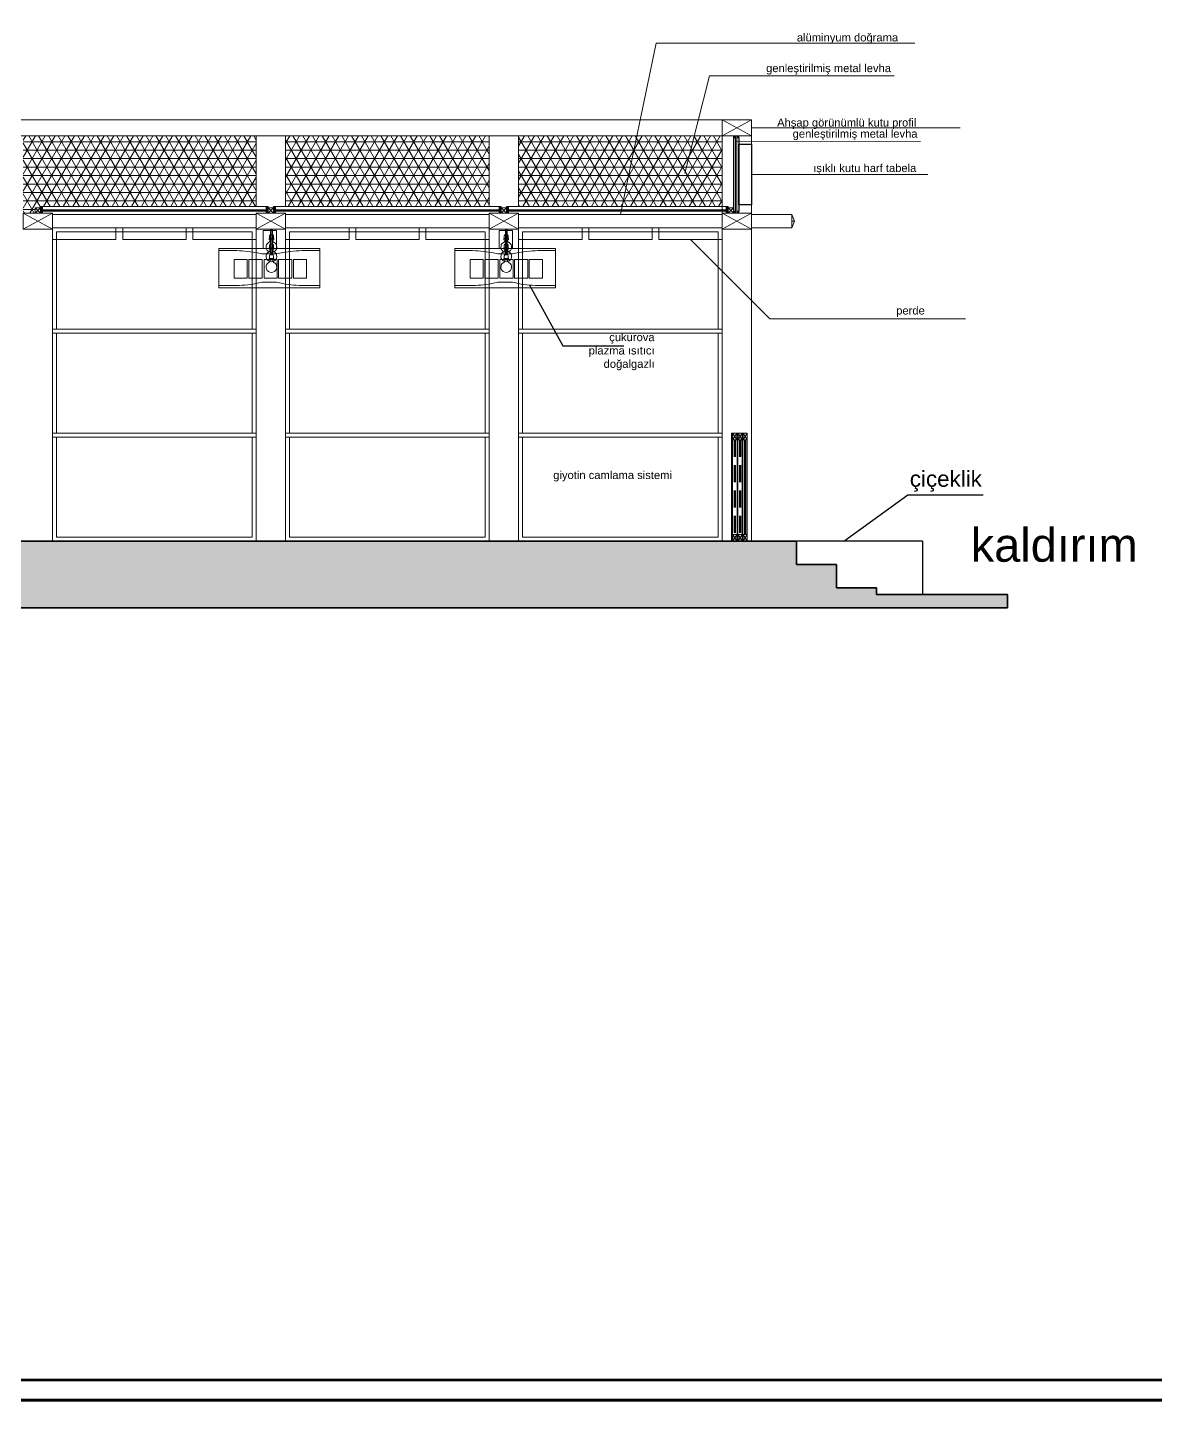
# Model space of a CAD drawing. Header units: millimetres. Extents: x 54215 to 67697, y 23496 to 56611.
# Drawn here: x 57001 to 57847, y 39963 to 40993 of the extents above; entities that cross this region are included whole.
import ezdxf

# ---------------------------------------------------------------- set-up
doc = ezdxf.new("R2010")
doc.units = ezdxf.units.MM
doc.linetypes.add('DASHED', pattern=[19.05, 12.7, -6.35])
for name, color, linetype, lineweight in [('- 0.20', 41, 'Continuous', 20), ('- 0.25', 43, 'Continuous', 25), ('no3_cam gorunus on', 142, 'Continuous', 15), ('no3_cam kesit arka', 141, 'Continuous', 18), ('no3_duvar kaplama', 8, 'Continuous', 0), ('no3_duvar mevcut', 4, 'Continuous', 35), ('no3_elektrik işaretleri', 10, 'Continuous', 0), ('no3_kutu profil gorunus', 8, 'Continuous', 0), ('no3_kutuprofil kesit', 74, 'Continuous', 18), ('no3_tavan aydınlatma', 50, 'Continuous', 13), ('no3_yazı duvar', 152, 'Continuous', 0), ('no3_ölçü tefriş', 252, 'Continuous', 0)]:
    doc.layers.add(name, color=color, linetype=linetype, lineweight=lineweight)
doc.layers.add('0 rölöve', color=7, linetype='Continuous', true_color=0xf1380e)
doc.layers.add('no3_doğrama gorunus', color=7, linetype='Continuous', lineweight=0, true_color=0x004d4d)
doc.layers.add('no3_tefriş ön ince', color=7, linetype='Continuous', lineweight=18, true_color=0x8c1aff)
doc.styles.get("Standard").update_dxf_attribs({"font": 'arial.ttf'})

# ---------------------------------------------------------------- blocks, each defined once
blk = doc.blocks.new('ampulll')
at = {"layer": 'no3_tavan aydınlatma'}
for p, q in [((13493.4, 21192.2), (13493.4, 21190.2)), ((13493.4, 21190.2), (13496.4, 21190.2)), ((13496.4, 21190.2), (13496.4, 21192.2))]:
    blk.add_line(p, q, dxfattribs=at)
blk.add_lwpolyline([(13496.4, 21190.2), (13493.1, 21190.2), (13493.1, 21189.2), (13496.4, 21189.2), (13496.7, 21189.2), (13496.7, 21190.2), (13496.4, 21190.2)], dxfattribs=at)
for centre, radius, start, end in [((13494.9, 21183.8), 4, 167.3573, 12.6427), ((13494.4, 21192.2), 1, 135.6336, 180), ((13495.4, 21192.2), 1, 0.0681, 44.3664)]:
    blk.add_arc(centre, radius, start, end, dxfattribs=at)
for points in [[(13491, 21184.7), (13491.1, 21185.3), (13491.5, 21186.7), (13493.8, 21187.4), (13494, 21188.8), (13494.1, 21189.2)], [(13498.8, 21184.7), (13498.7, 21185.3), (13498.3, 21186.7), (13496, 21187.4), (13495.8, 21188.8), (13495.8, 21189.2)]]:
    blk.add_open_spline(points, degree=3, knots=[0.822298, 0.822298, 0.822298, 0.822298, 2.588602, 5.337333, 6.566382, 6.566382, 6.566382, 6.566382], dxfattribs=at)
at = {"layer": 'no3_ölçü tefriş'}
blk.add_line((13496.1, 21192.9), (13493.6, 21192.9), dxfattribs=at)
blk = doc.blocks.new('are6bk')
blk.add_lwpolyline([(57039.1, 26913.6), (57039.1, 26927), (57029.2, 26927), (57029.2, 26913.6)])
for points in [[(56995.9, 26884.2), (57071.5, 26884.2), (57071.5, 26913.6), (56995.9, 26913.6)], [(57007.4, 26891.4), (57017.2, 26891.4), (57017.2, 26905.3), (57007.4, 26905.3)], [(57018.5, 26891.4), (57028.4, 26891.4), (57028.4, 26905.3), (57018.5, 26905.3)], [(57029.8, 26891.4), (57039.7, 26891.4), (57039.7, 26905.3), (57029.8, 26905.3)], [(57040.7, 26891.4), (57050.6, 26891.4), (57050.6, 26905.3), (57040.7, 26905.3)], [(57051.8, 26891.4), (57061.6, 26891.4), (57061.6, 26905.3), (57051.8, 26905.3)]]:
    blk.add_lwpolyline(points, close=True)
for points in [[(56995.9, 26912), (57007.2, 26912, -0.046816), (57023.7, 26910.5, -0.013036), (57028.2, 26909.5), (57033.7, 26909.5)], [(57071.5, 26912), (57060.2, 26912, 0.046816), (57043.7, 26910.5, 0.013036), (57039.2, 26909.5), (57033.7, 26909.5)], [(56995.9, 26885.8), (57007.2, 26885.8, 0.046816), (57023.7, 26887.3, 0.013036), (57028.2, 26888.3), (57033.7, 26888.3)], [(57071.5, 26885.8), (57060.2, 26885.8, -0.046816), (57043.7, 26887.3, -0.013036), (57039.2, 26888.3), (57033.7, 26888.3)]]:
    blk.add_lwpolyline(points, format="xyb")

msp = doc.modelspace()

# ---------------------------------------------------------------- hatches: boundary and pattern name
at = {"layer": 'no3_duvar kaplama'}
h = msp.add_hatch(dxfattribs=at)
h.set_pattern_fill('JIS_STN_2.5', color=256, scale=3)
h.set_pattern_definition([(45, (43689.048, 19634.885), (-5.3033009, 5.3033009), []), (45, (43694.343, 19634.885), (-5.3033009, 5.3033009), [3.6, -1.5])])
h.paths.add_polyline_path([(57465.888, 41139.963), (57465.888, 41239.963), (55417.539, 41239.963), (55417.539, 40557.963), (57735.614, 40557.963), (57735.614, 40567.963), (57637.388, 40567.963), (57637.388, 40572.963), (57607.388, 40572.963), (57607.388, 40590.463), (57577.388, 40590.463), (57577.388, 40607.963), (56955.888, 40607.963), (56955.888, 40606.963), (56955.888, 40599.463), (55456.888, 40599.463), (55456.888, 41154.463), (55503.388, 41154.463), (55503.388, 41194.463), (55640.054, 41194.463), (55640.054, 41154.463), (55724.054, 41154.463), (55724.054, 41194.463), (55829.054, 41194.463), (55829.054, 41154.463), (55845.054, 41154.463), (55845.054, 41194.463), (55950.054, 41194.463), (55950.054, 41154.463), (55966.054, 41154.463), (55966.054, 41194.463), (56071.054, 41194.463), (56071.054, 41154.463), (56087.054, 41154.463), (56087.054, 41194.463), (56192.054, 41194.463), (56192.054, 41154.463), (56200.054, 41154.463), (56254.554, 41154.463), (56262.554, 41154.463), (56262.554, 41194.463), (56300.554, 41194.463), (56300.554, 41154.463), (56316.554, 41154.463), (56316.554, 41194.463), (56421.554, 41194.463), (56421.554, 41154.463), (56437.554, 41154.463), (56437.554, 41194.463), (56542.554, 41194.463), (56542.554, 41154.463), (56558.554, 41154.463), (56558.554, 41194.463), (56663.554, 41194.463), (56663.554, 41154.463), (56679.554, 41154.463), (56679.554, 41194.463), (56784.554, 41194.463), (56784.554, 41154.463), (56800.554, 41154.463), (56800.554, 41194.463), (56905.554, 41194.463), (56905.554, 41154.463), (56913.554, 41154.463), (56955.888, 41154.463), (56965.888, 41154.463), (56965.888, 41139.963)])
h = msp.add_hatch(dxfattribs=at)
h.set_pattern_fill('NET3', color=256, scale=2)
h.set_pattern_definition([(0, (43689.048, 19634.885), (0, 6.35), []), (60, (43689.048, 19634.885), (-5.4992613, 3.175), []), (120, (43689.048, 19634.885), (-5.4992613, -3.175), [])])
h.paths.add_polyline_path([(57172.555, 40858.771), (57172.555, 40911.771), (56997.888, 40911.771), (56997.888, 40853.771), (57006.888, 40853.771), (57006.888, 40857.771), (57010.888, 40857.771), (57010.888, 40858.771), (57012.388, 40858.771)])
h.paths.add_polyline_path([(57194.555, 40911.771), (57194.555, 40858.771), (57347.222, 40858.771), (57347.222, 40911.771)])
h.paths.add_polyline_path([(57369.222, 40911.771), (57369.222, 40858.771), (57521.888, 40858.771), (57521.888, 40911.771)])

# ---------------------------------------------------------------- linework, layer by layer
at = {"layer": '- 0.25'}
for q in [(57577.388, 40607.963), (57671.888, 40567.963)]:
    msp.add_line((57671.888, 40607.963), q, dxfattribs=at)
for p, q in [((57530.31, 40910.271), (57530.31, 40855.271)), ((57534.388, 40910.271), (57534.388, 40855.271)), ((57377.365, 40799.894), (57402.412, 40754.324)), ((57402.412, 40754.324), (57447.964, 40754.324)), ((57537.48, 40607.963), (57536.684, 40607.963))]:
    msp.add_line(p, q)
at = {"color": 252, "const_width": 2.135}
for points in [[(58565.906, 39963.802), (55076.183, 39963.802), (55076.183, 41763.802), (58565.906, 41763.802), (58565.906, 40624.753, -0.41421356), (58540.819, 40599.667), (58162.013, 40599.667, 0.41421356), (58151.978, 40589.632), (58151.978, 40345.795, 0.41421356), (58162.013, 40335.76), (58540.819, 40335.76, -0.41421356), (58565.906, 40310.674), (58565.906, 39963.802)], [(58550.854, 40624.753, -0.41421356), (58540.819, 40614.719), (58162.013, 40614.719, 0.41421356), (58136.926, 40589.632), (58136.926, 40345.795, 0.41421356), (58162.013, 40320.708), (58540.819, 40320.708, -0.41421356), (58550.854, 40310.674), (58550.854, 39978.854), (55091.235, 39978.854), (55091.235, 41748.75), (58550.854, 41748.75), (58550.854, 40624.753)]]:
    msp.add_lwpolyline(points, format="xyb", dxfattribs=at)
for points in [[(57534.388, 40905.591), (57543.888, 40905.591), (57543.888, 40860.021), (57534.388, 40860.021)], [(57183.555, 40841.771), (57184.399, 40841.771), (57184.399, 40822.681), (57183.555, 40822.681)], [(57359.558, 40841.771), (57360.403, 40841.771), (57360.403, 40822.681), (57359.558, 40822.681)]]:
    msp.add_lwpolyline(points, close=True)
at = {"layer": '0 rölöve'}
msp.add_lwpolyline([(57613.002, 40607.963), (57660.91, 40642.596), (57717.44, 40642.596)], dxfattribs=at)
at = {"layer": 'no3_cam gorunus on'}
for p, q in [((57010.888, 40856.271), (57181.555, 40856.271)), ((57010.888, 40855.771), (57181.555, 40855.771)), ((57010.888, 40855.271), (57181.555, 40855.271)), ((57356.222, 40856.271), (57185.555, 40856.271)), ((57356.222, 40855.771), (57185.555, 40855.771)), ((57356.222, 40855.271), (57185.555, 40855.271)), ((57360.222, 40856.271), (57526.31, 40856.271)), ((57360.222, 40855.771), (57526.31, 40855.771)), ((57360.222, 40855.271), (57526.31, 40855.271))]:
    msp.add_line(p, q, dxfattribs=at)
at = {"layer": 'no3_cam kesit arka', "linetype": 'DASHED'}
for p, q in [((57530.888, 40683.899), (57530.888, 40612.963)), ((57531.388, 40683.899), (57531.388, 40612.963)), ((57531.888, 40683.899), (57531.888, 40612.963)), ((57534.684, 40683.899), (57534.684, 40612.963)), ((57535.184, 40683.899), (57535.184, 40612.963)), ((57535.684, 40683.899), (57535.684, 40612.963))]:
    msp.add_line(p, q, dxfattribs=at)
at = {"layer": 'no3_cam kesit arka'}
for p, q in [((57538.48, 40683.899), (57538.48, 40612.963)), ((57538.98, 40683.899), (57538.98, 40612.963)), ((57539.48, 40683.899), (57539.48, 40612.963))]:
    msp.add_line(p, q, dxfattribs=at)
at = {"layer": 'no3_doğrama gorunus'}
for points in [[(57172.555, 40763.835), (57019.888, 40763.835), (57019.888, 40842.771), (57172.555, 40842.771)], [(57347.222, 40763.835), (57194.555, 40763.835), (57194.555, 40842.771), (57347.222, 40842.771)], [(57521.888, 40763.835), (57369.222, 40763.835), (57369.222, 40842.771), (57521.888, 40842.771)], [(57169.555, 40766.835), (57022.888, 40766.835), (57022.888, 40839.771), (57169.555, 40839.771)], [(57344.222, 40766.835), (57197.555, 40766.835), (57197.555, 40839.771), (57344.222, 40839.771)], [(57518.888, 40766.835), (57372.222, 40766.835), (57372.222, 40839.771), (57518.888, 40839.771)], [(57172.555, 40685.899), (57019.888, 40685.899), (57019.888, 40766.835), (57172.555, 40766.835)], [(57169.555, 40688.899), (57022.888, 40688.899), (57022.888, 40763.835), (57169.555, 40763.835)], [(57347.222, 40685.899), (57194.555, 40685.899), (57194.555, 40766.835), (57347.222, 40766.835)], [(57344.222, 40688.899), (57197.555, 40688.899), (57197.555, 40763.835), (57344.222, 40763.835)], [(57521.888, 40685.899), (57369.222, 40685.899), (57369.222, 40766.835), (57521.888, 40766.835)], [(57518.888, 40688.899), (57372.222, 40688.899), (57372.222, 40763.835), (57518.888, 40763.835)], [(57172.555, 40607.963), (57019.888, 40607.963), (57019.888, 40688.899), (57172.555, 40688.899)], [(57347.222, 40607.963), (57194.555, 40607.963), (57194.555, 40688.899), (57347.222, 40688.899)], [(57521.888, 40607.963), (57369.222, 40607.963), (57369.222, 40688.899), (57521.888, 40688.899)], [(57169.555, 40610.963), (57022.888, 40610.963), (57022.888, 40685.899), (57169.555, 40685.899)], [(57344.222, 40610.963), (57197.555, 40610.963), (57197.555, 40685.899), (57344.222, 40685.899)], [(57518.888, 40610.963), (57372.222, 40610.963), (57372.222, 40685.899), (57518.888, 40685.899)]]:
    msp.add_lwpolyline(points, close=True, dxfattribs=at)
at = {"layer": 'no3_duvar kaplama'}
for points in [[(57019.888, 40842.771), (57067.444, 40842.771), (57067.444, 40834.151), (57019.888, 40834.151)], [(57072.444, 40842.771), (57119.999, 40842.771), (57119.999, 40834.151), (57072.444, 40834.151)], [(57124.999, 40842.771), (57172.555, 40842.771), (57172.555, 40834.151), (57124.999, 40834.151)], [(57194.555, 40842.771), (57242.11, 40842.771), (57242.11, 40834.151), (57194.555, 40834.151)], [(57247.11, 40842.771), (57294.666, 40842.771), (57294.666, 40834.151), (57247.11, 40834.151)], [(57299.666, 40842.771), (57347.222, 40842.771), (57347.222, 40834.151), (57299.666, 40834.151)], [(57369.222, 40842.771), (57416.777, 40842.771), (57416.777, 40834.151), (57369.222, 40834.151)], [(57421.777, 40842.771), (57469.333, 40842.771), (57469.333, 40834.151), (57421.777, 40834.151)], [(57474.333, 40842.771), (57521.888, 40842.771), (57521.888, 40834.151), (57474.333, 40834.151)]]:
    msp.add_lwpolyline(points, close=True, dxfattribs=at)
at = {"layer": 'no3_duvar mevcut'}
for p, q in [((57577.388, 40607.963), (56955.888, 40607.963)), ((57577.388, 40607.963), (57577.388, 40590.463)), ((57607.388, 40590.463), (57577.388, 40590.463)), ((57607.388, 40572.963), (57607.388, 40590.463)), ((57637.388, 40572.963), (57607.388, 40572.963)), ((57637.388, 40572.963), (57637.388, 40567.963)), ((57735.614, 40567.963), (57637.388, 40567.963)), ((57735.614, 40557.963), (57735.614, 40567.963)), ((57735.614, 40557.963), (55417.539, 40557.963))]:
    msp.add_line(p, q, dxfattribs=at)
at = {"layer": 'no3_kutu profil gorunus'}
for p, q in [((57521.888, 40923.771), (56995.888, 40923.771)), ((57521.888, 40911.771), (56995.888, 40911.771)), ((57172.555, 40858.771), (57172.555, 40911.771)), ((57194.555, 40858.771), (57194.555, 40911.771)), ((57347.222, 40858.771), (57347.222, 40911.771)), ((57369.222, 40858.771), (57369.222, 40911.771)), ((57521.888, 40853.771), (57521.888, 40911.771)), ((57543.888, 40853.771), (57543.888, 40911.771)), ((57012.388, 40858.771), (57180.055, 40858.771)), ((57187.055, 40858.771), (57354.722, 40858.771)), ((57361.722, 40858.771), (57524.81, 40858.771)), ((57528.888, 40688.899), (57528.888, 40607.963)), ((57529.484, 40688.899), (57529.484, 40607.963)), ((57532.888, 40688.899), (57529.888, 40683.899)), ((57532.888, 40683.899), (57529.888, 40688.899)), ((57532.988, 40688.899), (57532.988, 40607.963)), ((57533.584, 40688.899), (57533.584, 40607.963)), ((57533.684, 40688.899), (57536.684, 40683.899)), ((57533.684, 40683.899), (57536.684, 40688.899)), ((57536.784, 40688.899), (57536.784, 40607.963)), ((57537.38, 40688.899), (57537.38, 40607.963)), ((57532.888, 40607.963), (57529.888, 40612.963)), ((57532.888, 40612.963), (57529.888, 40607.963)), ((57533.684, 40607.963), (57536.684, 40612.963)), ((57533.684, 40612.963), (57536.684, 40607.963))]:
    msp.add_line(p, q, dxfattribs=at)
for points in [[(57540.48, 40607.963), (57540.48, 40688.899), (57528.888, 40688.899), (57528.888, 40607.963)], [(57529.888, 40688.899), (57529.888, 40683.899), (57532.888, 40683.899), (57532.888, 40688.899)], [(57533.684, 40688.899), (57533.684, 40683.899), (57536.684, 40683.899), (57536.684, 40688.899)], [(57529.888, 40607.963), (57529.888, 40612.963), (57532.888, 40612.963), (57532.888, 40607.963)], [(57533.684, 40607.963), (57533.684, 40612.963), (57536.684, 40612.963), (57536.684, 40607.963)]]:
    msp.add_lwpolyline(points, close=True, dxfattribs=at)
at = {"layer": 'no3_kutuprofil kesit'}
for p, q in [((57521.888, 40923.771), (57543.888, 40911.771)), ((57543.888, 40923.771), (57521.888, 40911.771)), ((57531.81, 40910.271), (57530.232, 40911.771)), ((57530.31, 40910.271), (57531.81, 40911.771)), ((57531.81, 40853.771), (57531.81, 40911.771)), ((57532.81, 40853.771), (57532.81, 40911.771)), ((57534.388, 40910.271), (57532.81, 40911.771)), ((57532.888, 40910.271), (57534.388, 40911.771)), ((56997.888, 40853.771), (57019.888, 40841.771)), ((57019.888, 40853.771), (56997.888, 40841.771)), ((57006.888, 40857.771), (57010.888, 40853.771)), ((57010.888, 40857.771), (57006.888, 40853.771)), ((57012.388, 40855.271), (57010.81, 40853.771)), ((57010.888, 40858.771), (57012.388, 40856.271)), ((57012.388, 40858.771), (57010.888, 40856.271)), ((57010.888, 40855.271), (57012.388, 40853.771)), ((57172.555, 40853.771), (57194.555, 40841.771)), ((57194.555, 40853.771), (57172.555, 40841.771)), ((57181.555, 40858.771), (57180.055, 40856.271)), ((57180.055, 40858.771), (57181.555, 40856.271)), ((57181.555, 40855.271), (57180.055, 40853.771)), ((57180.055, 40855.271), (57181.633, 40853.771)), ((57181.555, 40857.771), (57185.555, 40853.771)), ((57185.555, 40857.771), (57181.555, 40853.771)), ((57187.055, 40855.271), (57185.477, 40853.771)), ((57185.555, 40858.771), (57187.055, 40856.271)), ((57187.055, 40858.771), (57185.555, 40856.271)), ((57185.555, 40855.271), (57187.055, 40853.771)), ((57347.222, 40853.771), (57369.222, 40841.771)), ((57369.222, 40853.771), (57347.222, 40841.771)), ((57356.222, 40858.771), (57354.722, 40856.271)), ((57354.722, 40858.771), (57356.222, 40856.271)), ((57356.222, 40855.271), (57354.722, 40853.771)), ((57354.722, 40855.271), (57356.3, 40853.771)), ((57356.222, 40857.771), (57360.222, 40853.771)), ((57360.222, 40857.771), (57356.222, 40853.771)), ((57361.722, 40855.271), (57360.143, 40853.771)), ((57360.222, 40858.771), (57361.722, 40856.271)), ((57361.722, 40858.771), (57360.222, 40856.271)), ((57360.222, 40855.271), (57361.722, 40853.771)), ((57521.888, 40853.771), (57543.888, 40841.771)), ((57543.888, 40853.771), (57521.888, 40841.771)), ((57526.31, 40855.271), (57524.732, 40853.771)), ((57524.81, 40858.771), (57526.31, 40856.271)), ((57526.31, 40858.771), (57524.81, 40856.271)), ((57524.81, 40855.271), (57526.31, 40853.771)), ((57526.31, 40857.771), (57530.31, 40853.771)), ((57530.31, 40857.771), (57526.31, 40853.771)), ((57531.81, 40855.271), (57530.232, 40853.771)), ((57530.31, 40855.271), (57531.81, 40853.771)), ((57534.388, 40855.271), (57532.81, 40853.771)), ((57532.888, 40855.271), (57534.388, 40853.771)), ((57575.888, 40847.771), (57573.888, 40852.771)), ((57573.888, 40847.771), (57575.888, 40847.771)), ((57575.888, 40847.771), (57573.888, 40842.771)), ((57573.888, 40847.771), (57575.888, 40847.771)), ((57537.48, 40683.899), (57540.48, 40688.899)), ((57537.48, 40688.899), (57540.48, 40683.899)), ((57540.48, 40678.163), (57540.48, 40674.163)), ((57540.48, 40678.163), (57540.48, 40674.163)), ((57540.48, 40649.163), (57540.48, 40645.163)), ((57540.48, 40649.163), (57540.48, 40645.163)), ((57537.48, 40612.963), (57540.48, 40607.963)), ((57537.48, 40607.963), (57540.48, 40612.963)), ((57540.48, 40611.963), (57540.48, 40607.963)), ((57540.48, 40611.963), (57540.48, 40607.963))]:
    msp.add_line(p, q, dxfattribs=at)
for points in [[(57543.888, 40923.771), (57521.888, 40923.771), (57521.888, 40911.771), (57543.888, 40911.771)], [(57530.31, 40910.271), (57531.81, 40910.271), (57531.81, 40911.771), (57530.31, 40911.771)], [(57532.888, 40910.271), (57534.388, 40910.271), (57534.388, 40911.771), (57532.888, 40911.771)], [(57019.888, 40853.771), (56997.888, 40853.771), (56997.888, 40841.771), (57019.888, 40841.771)], [(57006.888, 40853.771), (57010.888, 40853.771), (57010.888, 40857.771), (57006.888, 40857.771)], [(57010.888, 40858.771), (57012.388, 40858.771), (57012.388, 40856.271), (57010.888, 40856.271)], [(57010.888, 40855.271), (57012.388, 40855.271), (57012.388, 40853.771), (57010.888, 40853.771)], [(57172.555, 40852.771), (57019.888, 40852.771), (57019.888, 40842.771), (57172.555, 40842.771)], [(57194.555, 40853.771), (57172.555, 40853.771), (57172.555, 40841.771), (57194.555, 40841.771)], [(57181.555, 40858.771), (57180.055, 40858.771), (57180.055, 40856.271), (57181.555, 40856.271)], [(57181.555, 40855.271), (57180.055, 40855.271), (57180.055, 40853.771), (57181.555, 40853.771)], [(57181.555, 40853.771), (57185.555, 40853.771), (57185.555, 40857.771), (57181.555, 40857.771)], [(57185.555, 40858.771), (57187.055, 40858.771), (57187.055, 40856.271), (57185.555, 40856.271)], [(57185.555, 40855.271), (57187.055, 40855.271), (57187.055, 40853.771), (57185.555, 40853.771)], [(57347.222, 40852.771), (57194.555, 40852.771), (57194.555, 40842.771), (57347.222, 40842.771)], [(57369.222, 40853.771), (57347.222, 40853.771), (57347.222, 40841.771), (57369.222, 40841.771)], [(57356.222, 40858.771), (57354.722, 40858.771), (57354.722, 40856.271), (57356.222, 40856.271)], [(57356.222, 40855.271), (57354.722, 40855.271), (57354.722, 40853.771), (57356.222, 40853.771)], [(57356.222, 40853.771), (57360.222, 40853.771), (57360.222, 40857.771), (57356.222, 40857.771)], [(57360.222, 40858.771), (57361.722, 40858.771), (57361.722, 40856.271), (57360.222, 40856.271)], [(57360.222, 40855.271), (57361.722, 40855.271), (57361.722, 40853.771), (57360.222, 40853.771)], [(57521.888, 40852.771), (57369.222, 40852.771), (57369.222, 40842.771), (57521.888, 40842.771)], [(57543.888, 40853.771), (57521.888, 40853.771), (57521.888, 40841.771), (57543.888, 40841.771)], [(57524.81, 40858.771), (57526.31, 40858.771), (57526.31, 40856.271), (57524.81, 40856.271)], [(57524.81, 40855.271), (57526.31, 40855.271), (57526.31, 40853.771), (57524.81, 40853.771)], [(57526.31, 40853.771), (57530.31, 40853.771), (57530.31, 40857.771), (57526.31, 40857.771)], [(57530.31, 40855.271), (57531.81, 40855.271), (57531.81, 40853.771), (57530.31, 40853.771)], [(57532.888, 40855.271), (57534.388, 40855.271), (57534.388, 40853.771), (57532.888, 40853.771)], [(57573.888, 40852.771), (57543.888, 40852.771), (57543.888, 40842.771), (57573.888, 40842.771)], [(57537.48, 40688.899), (57537.48, 40683.899), (57540.48, 40683.899), (57540.48, 40688.899)], [(57537.48, 40607.963), (57537.48, 40612.963), (57540.48, 40612.963), (57540.48, 40607.963)]]:
    msp.add_lwpolyline(points, close=True, dxfattribs=at)
at = {"layer": 'no3_tefriş ön ince'}
for p, q in [((57019.888, 40841.771), (57019.888, 40607.963)), ((57172.555, 40841.771), (57172.555, 40607.963)), ((57194.555, 40841.771), (57194.555, 40607.963)), ((57347.222, 40841.771), (57347.222, 40607.963)), ((57543.888, 40841.771), (57543.888, 40607.963)), ((57369.222, 40839.771), (57369.222, 40607.963)), ((57521.888, 40839.771), (57521.888, 40607.963))]:
    msp.add_line(p, q, dxfattribs=at)
at = {"layer": 'no3_yazı duvar'}
for p, q in [((57445.555, 40852.771), (57472.225, 40981.24)), ((57472.225, 40981.24), (57666.288, 40981.24)), ((57493.895, 40883.761), (57512.289, 40956.857)), ((57512.289, 40956.857), (57650.586, 40956.819)), ((57543.888, 40917.771), (57700.298, 40917.771)), ((57532.18, 40907.703), (57670.477, 40907.665)), ((57543.888, 40882.806), (57676.048, 40882.806)), ((57498.11, 40834.151), (57557.625, 40774.636)), ((57557.625, 40774.636), (57704.212, 40774.562))]:
    msp.add_line(p, q, dxfattribs=at)

# ---------------------------------------------------------------- block references
for p in [(43689.048, 19644.593), (43865.052, 19644.593), (43689.048, 19637.562), (43689.048, 19629.555), (43865.052, 19637.562), (43865.052, 19629.555)]:
    msp.add_blockref('ampulll', p)
at = {"layer": 'no3_elektrik işaretleri'}
for p in [(148.622, 13913.711), (325.449, 13913.711)]:
    msp.add_blockref('are6bk', p, dxfattribs=at)

# ---------------------------------------------------------------- texts
at = {"layer": '- 0.20'}
msp.add_text('kaldırım', height=25.2, dxfattribs=at).set_placement((57708.078, 40592.447))
at = {"layer": '0 rölöve'}
msp.add_text('çiçeklik', height=12, dxfattribs=at).set_placement((57662.43, 40648.647))
at = {"layer": 'no3_yazı duvar', "char_height": 6, "width": 108.02303, "attachment_point": 3}
for s, insert in [('alüminyum doğrama', (57653.692, 40988.577)), ('genleştirilmiş metal levha', (57648.334, 40965.554)), ('Ahşap görünümlü kutu profil ', (57667.339, 40924.751)), ('genleştirilmiş metal levha', (57668.224, 40916.401)), ('ışıklı kutu harf tabela', (57667.339, 40890.639)), ('perde', (57673.662, 40783.794)), ('çukurova \\Pplazma ısıtıcı\\Pdoğalgazlı', (57471.142, 40763.835)), ('giyotin camlama sistemi', (57484.14, 40660.447))]:
    msp.add_mtext(s, dxfattribs=dict(at, insert=insert))

doc.saveas('drawing.dxf')
